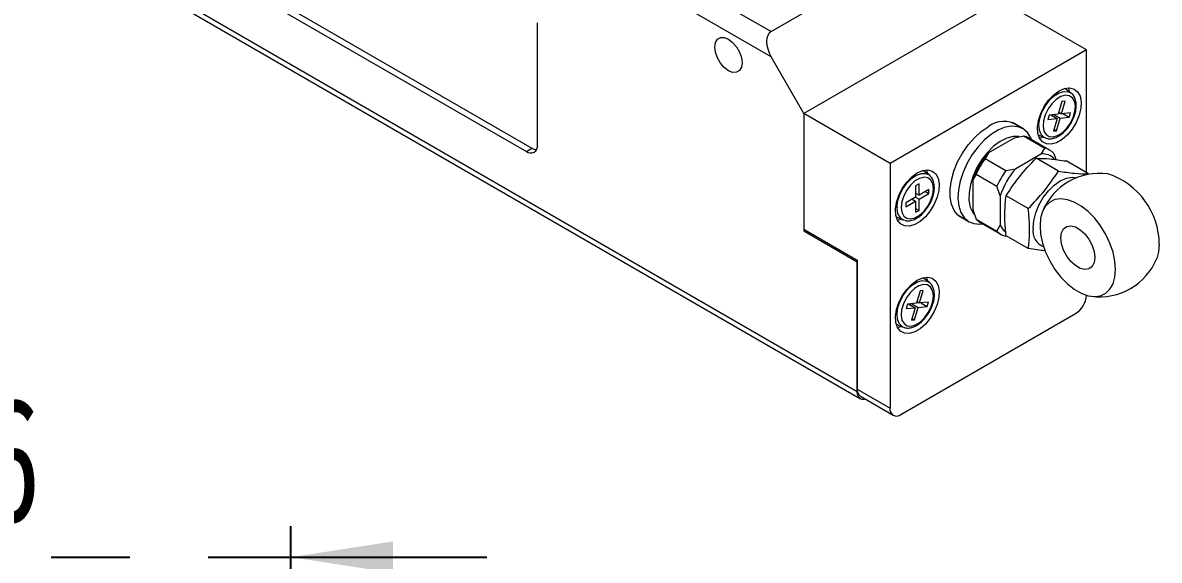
# Model space of a CAD drawing. Header units: inches. Extents: x 0.2 to 16.3, y 0.2 to 11.5.
# Drawn here: x 11.829 to 13.278, y 9.024 to 9.709 of the extents above; entities that cross this region are included whole.
import ezdxf

# ---------------------------------------------------------------- set-up
doc = ezdxf.new("R2010")
doc.units = ezdxf.units.IN
doc.header["$MEASUREMENT"] = 0
doc.linetypes.add('CENTERX2', pattern=[0.8, 0.5, -0.1, 0.1, -0.1])
doc.layers.add('CENTER_LINE', color=7, linetype='CENTERX2')
doc.styles.add('SLDTEXTSTYLE0', font='TXT', dxfattribs={"width": 0.7})
doc.dimstyles.new('SLDDIMSTYLE4', dxfattribs={"dimtxt": 0.15748, "dimasz": 0.13, "dimexe": 0, "dimexo": 0.0625, "dimgap": 0.03937, "dimtad": 1, "dimdec": 3, "dimrnd": 1e-09, "dimdsep": 46, "dimtxsty": 'SLDTEXTSTYLE0', "dimsah": 1, "dimcen": 0.09, "dimadec": 0, "dimazin": 2, "dimtfac": 1, "dimtdec": 3, "dimtmove": 0, "dimatfit": 0, "dimfxl": 1, "dimfrac": 2, "dimtolj": 1, "dimtzin": 12, "dimarcsym": 0})

# ---------------------------------------------------------------- blocks, each defined once
blk = doc.blocks.new('_D_19')
at = {"layer": 'CENTER_LINE'}
for p, q in [((11.2651, 8.404), (11.2651, 9.0671)), ((12.1706, 8.404), (12.1706, 9.0671)), ((11.2651, 9.0277), (11.0151, 9.0277)), ((11.2651, 9.0277), (12.1706, 9.0277)), ((12.1706, 9.0277), (12.4206, 9.0277))]:
    blk.add_line(p, q, dxfattribs=at)
for points in [[(11.2651, 9.0277), (11.1351, 9.0477), (11.1351, 9.0077)], [(12.1706, 9.0277), (12.3006, 9.0077), (12.3006, 9.0477)]]:
    blk.add_solid(points, dxfattribs=at)
at = {"layer": 'CENTER_LINE', "insert": (11.4764, 9.2307), "char_height": 0.15748, "attachment_point": 1, "style": 'SLDTEXTSTYLE0'}
blk.add_mtext('0.906', dxfattribs=at)

msp = doc.modelspace()

# ---------------------------------------------------------------- linework, layer by layer
at = {"color": 7, "linetype": 'Continuous', "lineweight": 18}
for p, q in [((12.5476, 9.8331), (12.7828, 9.6973)), ((12.7828, 9.6973), (13.0056, 9.8258)), ((12.7828, 9.6651), (12.5337, 9.809)), ((12.8928, 9.2384), (11.9324, 9.7928)), ((11.9364, 9.7838), (12.8969, 9.2294)), ((12.0576, 9.7832), (12.471, 9.5445)), ((12.0646, 9.7872), (12.478, 9.5486)), ((13.0751, 9.7374), (12.8246, 9.5928)), ((13.1851, 9.674), (13.0751, 9.7374)), ((12.485, 9.5526), (12.485, 9.7085)), ((13.1851, 9.674), (12.9346, 9.5293)), ((13.1851, 9.5174), (13.1851, 9.674)), ((12.8246, 9.5928), (12.7828, 9.6651)), ((13.1653, 9.619), (13.1574, 9.6248)), ((13.1532, 9.5926), (13.1578, 9.6086)), ((13.1578, 9.6086), (13.1538, 9.6082)), ((13.1538, 9.6082), (13.1491, 9.5922)), ((13.1498, 9.5946), (13.1532, 9.5926)), ((13.1647, 9.5939), (13.1532, 9.5926)), ((13.163, 9.5882), (13.1647, 9.5939)), ((12.9346, 9.5293), (12.8246, 9.5928)), ((12.8246, 9.5928), (12.8246, 9.4454)), ((12.8246, 9.5928), (12.8246, 9.4433)), ((13.1038, 9.5737), (13.0906, 9.5813)), ((13.1376, 9.5909), (13.1359, 9.5853)), ((13.1359, 9.5853), (13.1475, 9.5865)), ((13.1491, 9.5922), (13.1376, 9.5909)), ((13.1395, 9.5911), (13.1475, 9.5865)), ((13.1415, 9.59), (13.1419, 9.5914)), ((13.1475, 9.5865), (13.1428, 9.5705)), ((13.1436, 9.5916), (13.1515, 9.587)), ((13.1469, 9.571), (13.1515, 9.587)), ((13.1494, 9.5932), (13.1518, 9.5934)), ((13.1515, 9.587), (13.163, 9.5882)), ((13.1551, 9.5928), (13.163, 9.5882)), ((13.1234, 9.5658), (13.1323, 9.5619)), ((13.1428, 9.5705), (13.1469, 9.571)), ((13.1435, 9.5729), (13.1469, 9.571)), ((13.0927, 9.5614), (13.0602, 9.5427)), ((13.1054, 9.564), (13.0927, 9.5614)), ((13.1054, 9.564), (13.1318, 9.5487)), ((13.1381, 9.5463), (13.1116, 9.5616)), ((12.471, 9.5445), (12.478, 9.5486)), ((13.0602, 9.5427), (13.0559, 9.5354)), ((13.1275, 9.5414), (13.095, 9.5226)), ((13.1492, 9.5194), (13.1208, 9.5358)), ((13.1275, 9.5414), (13.1318, 9.5487)), ((13.1433, 9.5421), (13.146, 9.5341)), ((12.9346, 9.5293), (12.9346, 9.2175)), ((13.0559, 9.5354), (13.0823, 9.5201)), ((13.0823, 9.5201), (13.095, 9.5226)), ((13.1875, 9.516), (13.1591, 9.5324)), ((12.9843, 9.5146), (12.9765, 9.5203)), ((13.0444, 9.5156), (13.0403, 9.5082)), ((13.0403, 9.5082), (13.0403, 9.4706)), ((13.0444, 9.5156), (13.0709, 9.5003)), ((12.9716, 9.5033), (12.9672, 9.5007)), ((12.9672, 9.5007), (12.9672, 9.4864)), ((12.9716, 9.4889), (12.9716, 9.5033)), ((12.984, 9.4961), (12.9716, 9.4889)), ((12.9796, 9.4936), (12.984, 9.491)), ((12.984, 9.491), (12.984, 9.4961)), ((13.0751, 9.4881), (13.0709, 9.5003)), ((12.9672, 9.4864), (12.9547, 9.4792)), ((12.9547, 9.4741), (12.9672, 9.4813)), ((12.9547, 9.4792), (12.9547, 9.4741)), ((12.9628, 9.4838), (12.9672, 9.4813)), ((12.9672, 9.4914), (12.9716, 9.4889)), ((12.9672, 9.4864), (12.9716, 9.4838)), ((12.9672, 9.4813), (12.9672, 9.467)), ((12.9716, 9.4838), (12.984, 9.491)), ((12.9716, 9.4695), (12.9716, 9.4838)), ((13.0751, 9.4881), (13.0751, 9.4506)), ((13.1109, 9.4718), (13.0825, 9.4882)), ((12.9672, 9.472), (12.9716, 9.4695)), ((12.9672, 9.467), (12.9716, 9.4695)), ((13.0403, 9.4706), (13.0444, 9.4584)), ((12.9424, 9.4614), (12.9514, 9.4574)), ((12.9527, 9.4569), (12.9514, 9.4574)), ((13.0218, 9.4629), (13.0353, 9.455)), ((13.0444, 9.4584), (13.0709, 9.4431)), ((13.0496, 9.4542), (13.0761, 9.4389)), ((13.0709, 9.4431), (13.0751, 9.4506)), ((12.8246, 9.4454), (12.8928, 9.406)), ((12.8246, 9.4433), (12.8264, 9.4444)), ((12.8246, 9.4433), (12.8928, 9.4039)), ((13.0833, 9.4367), (13.0823, 9.4365)), ((13.1109, 9.4208), (13.0825, 9.4372)), ((12.8928, 9.406), (12.8928, 9.2416)), ((12.8928, 9.2384), (12.8928, 9.4039)), ((12.9843, 9.3779), (12.9765, 9.3837)), ((12.9729, 9.3671), (12.9682, 9.3511)), ((12.9722, 9.3515), (12.977, 9.3675)), ((12.977, 9.3675), (12.9729, 9.3671)), ((12.9567, 9.35), (12.955, 9.3443)), ((12.9682, 9.3511), (12.9567, 9.35)), ((12.9584, 9.3501), (12.9665, 9.3455)), ((12.9605, 9.3489), (12.961, 9.3504)), ((12.9625, 9.3505), (12.9705, 9.3459)), ((12.9684, 9.352), (12.971, 9.3522)), ((12.9689, 9.3535), (12.9722, 9.3515)), ((12.9837, 9.3527), (12.9722, 9.3515)), ((12.9739, 9.3517), (12.982, 9.347)), ((12.982, 9.347), (12.9837, 9.3527)), ((12.9485, 9.2095), (13.1712, 9.338)), ((12.955, 9.3443), (12.9665, 9.3455)), ((12.9665, 9.3455), (12.9618, 9.3295)), ((12.9658, 9.3299), (12.9705, 9.3459)), ((12.9705, 9.3459), (12.982, 9.347)), ((12.9424, 9.3247), (12.9514, 9.3208)), ((12.9618, 9.3295), (12.9658, 9.3299)), ((12.9624, 9.3318), (12.9658, 9.3299)), ((12.8928, 9.2416), (12.9346, 9.2175)), ((12.8969, 9.2326), (12.9386, 9.2085))]:
    msp.add_line(p, q, dxfattribs=at)
at = {"color": 7, "linetype": 'Continuous', "lineweight": 18, "flags": 128}
for points in [[(12.7112, 9.6776), (12.712, 9.6833), (12.7145, 9.6875), (12.7183, 9.6897), (12.7232, 9.6897), (12.7286, 9.6876), (12.7339, 9.6835), (12.7388, 9.6779), (12.7426, 9.6712), (12.7451, 9.6642), (12.746, 9.6575), (12.7451, 9.6518), (12.7426, 9.6476), (12.7388, 9.6454), (12.7339, 9.6453), (12.7286, 9.6474), (12.7232, 9.6515), (12.7183, 9.6572), (12.7145, 9.6639), (12.712, 9.6709), (12.7112, 9.6776)], [(13.1502, 9.6217), (13.1571, 9.6247), (13.1636, 9.6255), (13.1693, 9.6241), (13.1738, 9.6204), (13.1768, 9.6149), (13.1781, 9.6078), (13.1777, 9.5995), (13.1756, 9.5906), (13.1718, 9.5816), (13.1668, 9.5731), (13.1607, 9.5657), (13.1539, 9.5598), (13.1469, 9.5557), (13.1402, 9.5538), (13.134, 9.5541), (13.1289, 9.5566), (13.1252, 9.5613), (13.123, 9.5676), (13.1225, 9.5754), (13.1238, 9.5841), (13.1267, 9.5931), (13.1312, 9.6019), (13.1368, 9.6099), (13.1433, 9.6166), (13.1502, 9.6217)], [(13.1636, 9.6203), (13.1628, 9.6229), (13.1618, 9.6255)], [(13.158, 9.6161), (13.1523, 9.6144), (13.1465, 9.6107), (13.1409, 9.6053), (13.1362, 9.5987), (13.1325, 9.5913), (13.1303, 9.5837), (13.1297, 9.5767), (13.1308, 9.5706), (13.1335, 9.5661), (13.1375, 9.5636), (13.1426, 9.5631), (13.1483, 9.5647), (13.1541, 9.5684), (13.1597, 9.5738), (13.1645, 9.5805), (13.1681, 9.5879), (13.1703, 9.5954), (13.1709, 9.6025), (13.1698, 9.6085), (13.1671, 9.613), (13.1631, 9.6156), (13.158, 9.6161)], [(13.0294, 9.4584), (13.0272, 9.4594), (13.0211, 9.4635), (13.0163, 9.4695), (13.013, 9.4773), (13.0113, 9.4865), (13.0113, 9.4969), (13.0129, 9.508), (13.0161, 9.5196), (13.0208, 9.5312), (13.0269, 9.5423), (13.034, 9.5528), (13.0421, 9.5621), (13.0507, 9.5699), (13.0596, 9.5761)], [(13.1152, 9.5595), (13.1142, 9.5618), (13.11, 9.5685), (13.1044, 9.5733), (13.0977, 9.5761), (13.0899, 9.5769), (13.0815, 9.5755), (13.0727, 9.572), (13.0638, 9.5665), (13.055, 9.5593), (13.0468, 9.5505), (13.0393, 9.5406), (13.0329, 9.5297), (13.0277, 9.5183), (13.0239, 9.5067), (13.0217, 9.4955), (13.0212, 9.4848), (13.0222, 9.4752), (13.0249, 9.4669), (13.0291, 9.4602), (13.0347, 9.4554), (13.0415, 9.4526), (13.0492, 9.4519), (13.053, 9.4522)], [(13.0989, 9.5636), (13.0915, 9.5637), (13.0834, 9.5615), (13.075, 9.5573), (13.0667, 9.5512), (13.0588, 9.5434), (13.0516, 9.5342), (13.0454, 9.5241), (13.0405, 9.5134), (13.0371, 9.5025), (13.0353, 9.492), (13.0352, 9.4823), (13.0368, 9.4737), (13.04, 9.4666), (13.0414, 9.4647)], [(13.1249, 9.5617), (13.1263, 9.5618), (13.1304, 9.5628)], [(12.9692, 9.5172), (12.9762, 9.5202), (12.9827, 9.521), (12.9883, 9.5196), (12.9928, 9.516), (12.9958, 9.5104), (12.9971, 9.5033), (12.9967, 9.495), (12.9946, 9.4861), (12.9909, 9.4772), (12.9858, 9.4687), (12.9797, 9.4613), (12.973, 9.4553), (12.966, 9.4513), (12.9592, 9.4493), (12.9531, 9.4496), (12.948, 9.4522), (12.9442, 9.4568), (12.942, 9.4632), (12.9416, 9.471), (12.9428, 9.4796), (12.9458, 9.4886), (12.9502, 9.4974), (12.9558, 9.5054), (12.9623, 9.5122), (12.9692, 9.5172)], [(12.9488, 9.4732), (12.9496, 9.467), (12.952, 9.4623), (12.9559, 9.4594), (12.9608, 9.4585), (12.9664, 9.4599), (12.9723, 9.4633), (12.9779, 9.4684), (12.9828, 9.4749), (12.9867, 9.4823), (12.9891, 9.4898), (12.99, 9.497), (12.9891, 9.5032), (12.9867, 9.508), (12.9828, 9.5109), (12.9779, 9.5117), (12.9723, 9.5103), (12.9664, 9.507), (12.9608, 9.5018), (12.9559, 9.4953), (12.952, 9.488), (12.9496, 9.4804), (12.9488, 9.4732)], [(12.9826, 9.5158), (12.9819, 9.5185), (12.9808, 9.521)], [(13.1169, 9.4469), (13.1178, 9.4563), (13.1204, 9.4663), (13.1245, 9.4763), (13.13, 9.4858), (13.1366, 9.4944), (13.144, 9.5017), (13.1517, 9.5071), (13.1594, 9.5106), (13.1668, 9.5119), (13.1726, 9.5111)], [(13.1258, 9.4498), (13.1266, 9.4391), (13.129, 9.4278), (13.133, 9.4163), (13.1383, 9.405), (13.1449, 9.3943), (13.1525, 9.3845), (13.1608, 9.376), (13.1695, 9.3691), (13.1784, 9.3639), (13.1872, 9.3608), (13.1955, 9.3597), (13.203, 9.3607), (13.2096, 9.3639), (13.215, 9.369), (13.2189, 9.3759), (13.2214, 9.3844), (13.2222, 9.3941), (13.2214, 9.4048), (13.2189, 9.4161), (13.215, 9.4276), (13.2096, 9.4389), (13.203, 9.4496), (13.1955, 9.4594), (13.1872, 9.4679), (13.1784, 9.4748), (13.1695, 9.48), (13.1608, 9.4831), (13.1525, 9.4842), (13.1449, 9.4832), (13.1383, 9.48), (13.133, 9.4749), (13.129, 9.468), (13.1266, 9.4595), (13.1258, 9.4498)], [(12.944, 9.4572), (12.9453, 9.4574), (12.9494, 9.4583)], [(13.1524, 9.4344), (13.1533, 9.4409), (13.1558, 9.4459), (13.1598, 9.4489), (13.165, 9.4498), (13.1709, 9.4484), (13.177, 9.4448), (13.1829, 9.4394), (13.1881, 9.4326), (13.1921, 9.4249), (13.1947, 9.417), (13.1956, 9.4095), (13.1947, 9.403), (13.1921, 9.398), (13.1881, 9.395), (13.1829, 9.3941), (13.177, 9.3955), (13.1709, 9.3991), (13.165, 9.4045), (13.1598, 9.4113), (13.1558, 9.419), (13.1533, 9.4269), (13.1524, 9.4344)], [(13.2779, 9.4263), (13.2771, 9.4165), (13.2747, 9.4082)], [(12.9692, 9.3806), (12.9762, 9.3836), (12.9827, 9.3844), (12.9883, 9.383), (12.9928, 9.3794), (12.9958, 9.3738), (12.9971, 9.3667), (12.9967, 9.3584), (12.9946, 9.3495), (12.9909, 9.3405), (12.9858, 9.3321), (12.9797, 9.3246), (12.973, 9.3187), (12.966, 9.3146), (12.9592, 9.3127), (12.9531, 9.313), (12.948, 9.3156), (12.9442, 9.3202), (12.942, 9.3266), (12.9416, 9.3343), (12.9428, 9.343), (12.9458, 9.352), (12.9502, 9.3608), (12.9558, 9.3688), (12.9623, 9.3755), (12.9692, 9.3806)], [(12.9826, 9.3792), (12.9819, 9.3818), (12.9808, 9.3844)], [(12.9772, 9.375), (12.9715, 9.3734), (12.9657, 9.3698), (12.9601, 9.3644), (12.9553, 9.3578), (12.9516, 9.3504), (12.9494, 9.3428), (12.9488, 9.3357), (12.9498, 9.3297), (12.9525, 9.3252), (12.9565, 9.3225), (12.9615, 9.322), (12.9672, 9.3236), (12.973, 9.3272), (12.9786, 9.3326), (12.9834, 9.3392), (12.9871, 9.3466), (12.9893, 9.3542), (12.9899, 9.3612), (12.9889, 9.3673), (12.9863, 9.3718), (12.9823, 9.3745), (12.9772, 9.375)], [(12.944, 9.3206), (12.9453, 9.3207), (12.9494, 9.3217)], [(12.9033, 9.2289), (12.9014, 9.2285), (12.899, 9.2286), (12.8969, 9.2294), (12.8951, 9.2308), (12.8939, 9.2328), (12.8931, 9.2354), (12.8928, 9.2384)]]:
    msp.add_lwpolyline(points, dxfattribs=at)
at = {"color": 8, "linetype": 'Continuous', "lineweight": 18, "flags": 128}
for points in [[(13.1321, 9.562), (13.1311, 9.5625), (13.1273, 9.5662), (13.125, 9.5718), (13.1244, 9.5787), (13.1256, 9.5866), (13.1283, 9.5948), (13.1326, 9.6028), (13.1379, 9.6098), (13.144, 9.6155), (13.1504, 9.6194), (13.1565, 9.6211)], [(13.1565, 9.6211), (13.1621, 9.6206), (13.1652, 9.6191)], [(12.9435, 9.4731), (12.9443, 9.4809), (12.9469, 9.4891), (12.9509, 9.4971), (12.9561, 9.5043), (12.9621, 9.5103), (12.9684, 9.5144), (12.9746, 9.5165), (12.9803, 9.5164), (12.9843, 9.5146)], [(12.9511, 9.3209), (12.95, 9.3215), (12.9463, 9.3253), (12.944, 9.3308), (12.9435, 9.3378), (12.9447, 9.3457), (12.9475, 9.354), (12.9518, 9.3619), (12.9571, 9.3689), (12.9632, 9.3745), (12.9696, 9.3783), (12.9757, 9.38)], [(12.9757, 9.38), (12.9812, 9.3795), (12.9843, 9.3779)]]:
    msp.add_lwpolyline(points, dxfattribs=at)
at = {"color": 7, "linetype": 'Continuous', "lineweight": 18}
for centre, radius, start, end in [((13.0794, 9.5507), 0.0322, 55.634, 127.9159), ((12.4765, 9.5512), 0.0086, 230.7967, 9.214), ((13.101, 9.5431), 0.0213, 60.1234, 78.1783), ((12.4847, 9.5592), 0.0125, 237.8986, 265.7044), ((13.1304, 9.4791), 0.0947, 137.844, 162.156), ((13.1293, 9.5214), 0.02, 43.9891, 95.0197), ((13.1275, 9.5281), 0.0211, 41.741, 78.2483), ((13.142, 9.4725), 0.1067, 143.8455, 156.1545), ((13.1652, 9.4591), 0.0947, 137.8436, 162.1564), ((13.1685, 9.4572), 0.1067, 143.8455, 156.1545), ((13.2018, 9.438), 0.0787, 82.2349, 157.7598), ((13.1826, 9.4256), 0.0953, 0.4193, 71.737), ((13.0603, 9.4725), 0.0212, 221.7738, 239.9195), ((13.0942, 9.4598), 0.0213, 205.6691, 233.0258), ((13.0866, 9.4572), 0.0211, 221.741, 258.2483), ((13.1393, 9.4437), 0.0226, 171.9561, 247.2057), ((13.2018, 9.438), 0.0787, 262.2349, 337.7598), ((13.1548, 9.3636), 0.0304, 302.7035, 355.7144), ((12.9022, 9.2404), 0.00944, 172.7442, 235.9436), ((12.943, 9.2161), 0.0086, 170.786, 309.2033)]:
    msp.add_arc(centre, radius, start, end, dxfattribs=at)
at = {"color": 8, "linetype": 'Continuous', "lineweight": 18}
msp.add_arc((12.9586, 9.4709), 0.0153, 171.8069, 241.7131, dxfattribs=at)
at = {"color": 7, "linetype": 'Continuous', "lineweight": 18}
msp.add_ellipse((12.7968, 9.6732), major_axis=(-0.0139, 0.0241), ratio=0.577335, start_param=6.283145, end_param=7.853941, dxfattribs=at)
for points, knots in [([(13.1321, 9.5623), (13.1331, 9.5618), (13.1356, 9.5605), (13.1405, 9.5606), (13.1463, 9.5621), (13.1523, 9.5655), (13.1581, 9.5706), (13.1633, 9.577), (13.1676, 9.5843), (13.1706, 9.5919), (13.1721, 9.5996), (13.1721, 9.6069), (13.1704, 9.6129), (13.1679, 9.6171), (13.1657, 9.6184), (13.165, 9.6189)], [0, 0, 0, 0, 0.045951, 0.123101, 0.202522, 0.286051, 0.371576, 0.457011, 0.542278, 0.627717, 0.713637, 0.800495, 0.888389, 0.964223, 1, 1, 1, 1]), ([(13.0825, 9.4882), (13.0881, 9.4965), (13.0992, 9.5133), (13.1136, 9.5283), (13.1208, 9.5358)], [0, 0, 0, 0, 0.4952157, 1, 1, 1, 1]), ([(13.1208, 9.5358), (13.1263, 9.5357), (13.1375, 9.5355), (13.1519, 9.5334), (13.1591, 9.5324)], [0, 0, 0, 0, 0.495216, 1, 1, 1, 1]), ([(12.953, 9.457), (12.9543, 9.4567), (12.9573, 9.4558), (12.9627, 9.4567), (12.9686, 9.4593), (12.9746, 9.4636), (12.9801, 9.4695), (12.9848, 9.4764), (12.9884, 9.4839), (12.9906, 9.4917), (12.9914, 9.4992), (12.9905, 9.5057), (12.9881, 9.5111), (12.9855, 9.5135), (12.9843, 9.5146)], [0, 0, 0, 0, 0.059842, 0.140119, 0.224447, 0.312056, 0.400284, 0.488279, 0.576268, 0.664602, 0.753692, 0.843912, 0.92422, 1, 1, 1, 1]), ([(13.1109, 9.4718), (13.118, 9.4792), (13.1324, 9.4942), (13.1435, 9.511), (13.1492, 9.5194)], [0, 0, 0, 0, 0.495216, 1, 1, 1, 1]), ([(13.1492, 9.5194), (13.1563, 9.5184), (13.1706, 9.5164), (13.1818, 9.5161), (13.1875, 9.516)], [0, 0, 0, 0, 0.495216, 1, 1, 1, 1]), ([(13.0825, 9.4372), (13.0823, 9.4394), (13.0813, 9.4495), (13.0805, 9.4671), (13.0818, 9.4811), (13.0825, 9.4882)], [0, 0, 0, 0, 0.126972, 0.560077, 1, 1, 1, 1]), ([(13.1109, 9.4208), (13.1111, 9.4228), (13.1122, 9.4317), (13.113, 9.4483), (13.1116, 9.464), (13.1109, 9.4718)], [0, 0, 0, 0, 0.1269715, 0.560077, 1, 1, 1, 1]), ([(13.133, 9.4181), (13.1326, 9.4181), (13.1263, 9.4184), (13.1184, 9.4196), (13.1109, 9.4208)], [0, 0, 0, 0, 0.061925, 1, 1, 1, 1]), ([(12.9511, 9.3212), (12.952, 9.3207), (12.9545, 9.3194), (12.9594, 9.3195), (12.9652, 9.321), (12.9712, 9.3243), (12.977, 9.3293), (12.9822, 9.3357), (12.9865, 9.3429), (12.9895, 9.3506), (12.9912, 9.3583), (12.9912, 9.3656), (12.9895, 9.3717), (12.9871, 9.3759), (12.9849, 9.3773), (12.9841, 9.3777)], [0, 0, 0, 0, 0.04405, 0.121277, 0.200641, 0.284138, 0.369712, 0.455228, 0.540569, 0.62607, 0.712042, 0.79894, 0.886894, 0.962918, 1, 1, 1, 1])]:
    msp.add_open_spline(points, degree=3, knots=knots, dxfattribs=at)

# ---------------------------------------------------------------- dimensions: what is measured, and where the dimension line sits
at = {"layer": 'CENTER_LINE'}
dim = msp.add_linear_dim(base=(12.17063, 9.02773), p1=(11.26512, 8.36463), p2=(12.17063, 8.36463), dimstyle='SLDDIMSTYLE4', dxfattribs=at)
dim.commit()
dim.dimension.update_dxf_attribs({"geometry": '_D_19', "text_midpoint": (11.71788, 9.02773), "dimtype": 160})

doc.saveas('drawing.dxf')
